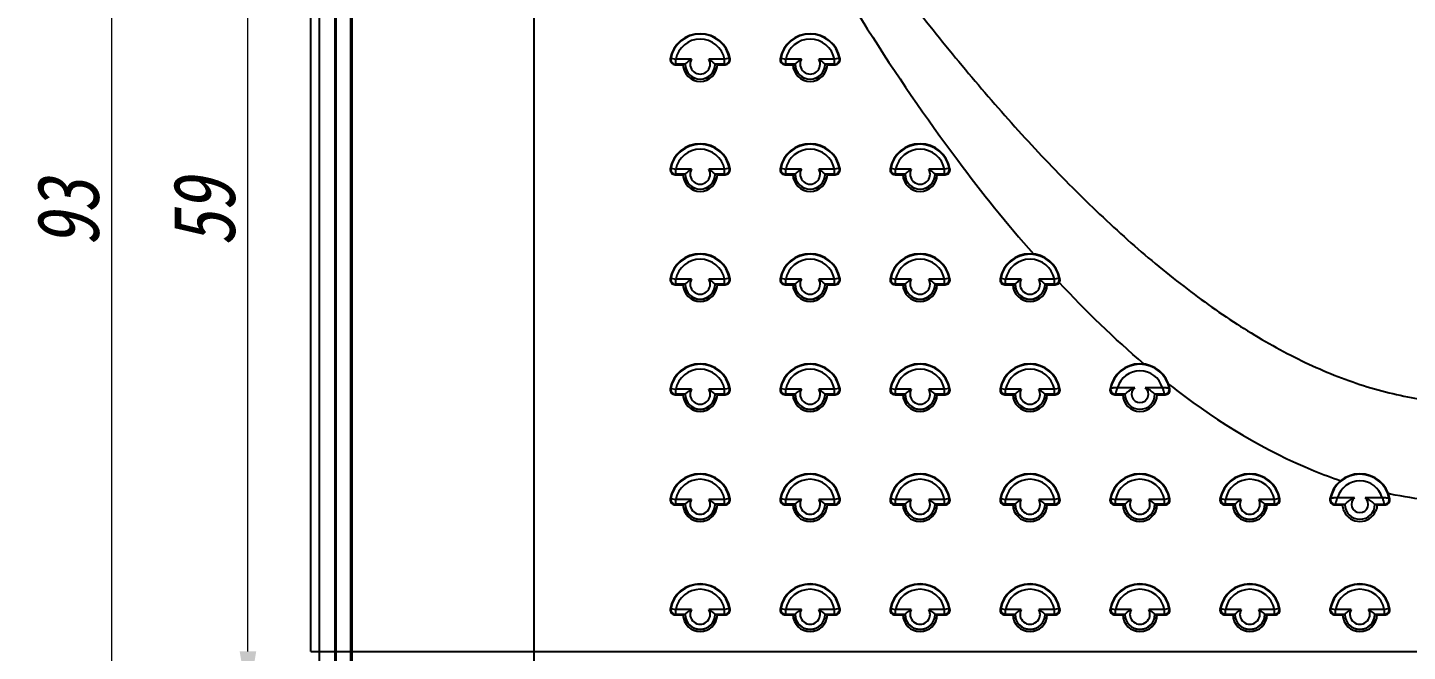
# Model space of a CAD drawing. Header units: millimetres. Extents: x 2099 to 2627, y -288 to 79.
# Drawn here: x 2381.2 to 2464.6, y -85.1 to -47.4 of the extents above; entities that cross this region are included whole.
import ezdxf

# ---------------------------------------------------------------- set-up
doc = ezdxf.new("R2010")
doc.units = ezdxf.units.MM
doc.layers.add('06___PRT_ALL_SURFS', color=7, linetype='Continuous')
doc.layers.add('dim', color=82, linetype='Continuous', lineweight=9)
doc.styles.add('wuwei', font='SimSun.ttf', dxfattribs={"width": 0.8, "oblique": 10})
doc.dimstyles.new('wuwei', dxfattribs={"dimscale": 1.5, "dimtxt": 2.5, "dimasz": 1.5, "dimexe": 0.3, "dimexo": 0.3, "dimgap": 0.5, "dimtad": 1, "dimdsep": 46, "dimtxsty": 'wuwei', "dimcen": 0, "dimclrd": 42, "dimclre": 256, "dimclrt": 256, "dimazin": 2, "dimtfac": 1, "dimtofl": 0, "dimtmove": 0, "dimatfit": 3, "dimfxl": 1, "dimlwd": 5, "dimlwe": 5, "dimarcsym": 0})

# ---------------------------------------------------------------- blocks, each defined once
blk = doc.blocks.new('*D9')
at = {"layer": 'Defpoints', "color": 0}
for p in [(2386.315, -17.083), (2410.28, -17.083), (2410.28, -110.083)]:
    blk.add_point(p, dxfattribs=at)
at = {"layer": 'dim', "color": 82, "lineweight": 5, "true_color": 0x35c922}
for p, q in [((2409.531, -17.083), (2385.565, -17.083)), ((2409.531, -110.083), (2385.565, -110.083))]:
    blk.add_line(p, q, dxfattribs=at)
at = {"layer": 'dim', "color": 42, "lineweight": 5}
blk.add_line((2386.315, -107.083), (2386.315, -20.083), dxfattribs=at)
at = {"layer": 'dim', "color": 42}
for points in [[(2385.815, -20.083), (2386.815, -20.083), (2386.315, -17.083)], [(2385.815, -107.083), (2386.815, -107.083), (2386.315, -110.083)]]:
    blk.add_solid(points, dxfattribs=at)
at = {"layer": 'dim', "color": 82, "true_color": 0x4bd605, "insert": (2383.69, -58.642), "char_height": 3.75, "attachment_point": 5, "rotation": 90, "style": 'wuwei'}
blk.add_mtext('93', dxfattribs=at)
blk = doc.blocks.new('*D10')
at = {"layer": 'Defpoints', "color": 0}
for p in [(2394.536, -29.083), (2410.83, -29.083), (2410.83, -88.083)]:
    blk.add_point(p, dxfattribs=at)
at = {"layer": 'dim', "color": 82, "lineweight": 5, "true_color": 0x35c922}
for p, q in [((2410.081, -29.083), (2393.787, -29.083)), ((2410.081, -88.083), (2393.787, -88.083))]:
    blk.add_line(p, q, dxfattribs=at)
at = {"layer": 'dim', "color": 42, "lineweight": 5}
blk.add_line((2394.536, -85.083), (2394.536, -32.083), dxfattribs=at)
at = {"layer": 'dim', "color": 42}
for points in [[(2394.036, -32.083), (2395.036, -32.083), (2394.536, -29.083)], [(2394.036, -85.083), (2395.036, -85.083), (2394.536, -88.083)]]:
    blk.add_solid(points, dxfattribs=at)
at = {"layer": 'dim', "color": 82, "true_color": 0x4bd605, "insert": (2391.912, -58.583), "char_height": 3.75, "attachment_point": 5, "rotation": 90, "style": 'wuwei'}
blk.add_mtext('59', dxfattribs=at)

msp = doc.modelspace()

# ---------------------------------------------------------------- linework, layer by layer
at = {"color": 7, "linetype": 'Continuous'}
for p, q in [((2398.336, -85.083), (2398.336, -6.118)), ((2398.839, -6.582), (2398.839, -110.792)), ((2398.865, -110.625), (2398.865, -6.591)), ((2400.809, -10.084), (2400.809, -110.752)), ((2399.809, -109.874), (2399.809, -10.885)), ((2399.859, -108.755), (2399.859, -10.935)), ((2400.759, -108.755), (2400.759, -10.935)), ((2420.075, -49.289), (2420.038, -49.326)), ((2420.075, -49.289), (2420.369, -49.348)), ((2420.334, -49.678), (2420.804, -49.678)), ((2421.317, -49.348), (2420.369, -49.348)), ((2420.369, -49.648), (2420.369, -49.348)), ((2420.94, -49.648), (2420.369, -49.648)), ((2423.322, -49.348), (2422.374, -49.348)), ((2423.322, -49.648), (2422.751, -49.648)), ((2422.866, -49.667), (2422.887, -49.678)), ((2422.887, -49.678), (2423.357, -49.678)), ((2423.616, -49.289), (2423.322, -49.348)), ((2423.322, -49.648), (2423.322, -49.348)), ((2423.616, -49.289), (2423.653, -49.326)), ((2426.715, -49.289), (2426.678, -49.326)), ((2426.715, -49.289), (2427.009, -49.348)), ((2426.974, -49.678), (2427.444, -49.678)), ((2427.957, -49.348), (2427.009, -49.348)), ((2427.009, -49.648), (2427.009, -49.348)), ((2427.58, -49.648), (2427.009, -49.648)), ((2429.962, -49.348), (2429.014, -49.348)), ((2429.962, -49.648), (2429.391, -49.648)), ((2429.506, -49.667), (2429.527, -49.678)), ((2429.527, -49.678), (2429.997, -49.678)), ((2430.256, -49.289), (2429.962, -49.348)), ((2429.962, -49.648), (2429.962, -49.348)), ((2430.256, -49.289), (2430.293, -49.326)), ((2420.075, -55.929), (2420.038, -55.966)), ((2420.075, -55.929), (2420.369, -55.988)), ((2420.334, -56.318), (2420.804, -56.318)), ((2421.317, -55.988), (2420.369, -55.988)), ((2420.369, -56.288), (2420.369, -55.988)), ((2420.94, -56.288), (2420.369, -56.288)), ((2423.322, -55.988), (2422.374, -55.988)), ((2423.322, -56.288), (2422.751, -56.288)), ((2422.866, -56.307), (2422.887, -56.318)), ((2422.887, -56.318), (2423.357, -56.318)), ((2423.616, -55.929), (2423.322, -55.988)), ((2423.322, -56.288), (2423.322, -55.988)), ((2423.616, -55.929), (2423.653, -55.966)), ((2426.715, -55.929), (2426.678, -55.966)), ((2426.715, -55.929), (2427.009, -55.988)), ((2426.974, -56.318), (2427.444, -56.318)), ((2427.957, -55.988), (2427.009, -55.988)), ((2427.009, -56.288), (2427.009, -55.988)), ((2427.58, -56.288), (2427.009, -56.288)), ((2429.962, -55.988), (2429.014, -55.988)), ((2429.962, -56.288), (2429.391, -56.288)), ((2429.506, -56.307), (2429.527, -56.318)), ((2429.527, -56.318), (2429.997, -56.318)), ((2430.256, -55.929), (2429.962, -55.988)), ((2429.962, -56.288), (2429.962, -55.988)), ((2430.256, -55.929), (2430.293, -55.966)), ((2433.355, -55.929), (2433.318, -55.966)), ((2433.355, -55.929), (2433.649, -55.988)), ((2433.614, -56.318), (2434.084, -56.318)), ((2434.597, -55.988), (2433.649, -55.988)), ((2433.649, -56.288), (2433.649, -55.988)), ((2434.22, -56.288), (2433.649, -56.288)), ((2436.602, -55.988), (2435.654, -55.988)), ((2436.602, -56.288), (2436.031, -56.288)), ((2436.146, -56.307), (2436.167, -56.318)), ((2436.167, -56.318), (2436.637, -56.318)), ((2436.896, -55.929), (2436.602, -55.988)), ((2436.602, -56.288), (2436.602, -55.988)), ((2436.896, -55.929), (2436.933, -55.966)), ((2420.075, -62.569), (2420.038, -62.606)), ((2420.075, -62.569), (2420.369, -62.628)), ((2420.334, -62.958), (2420.804, -62.958)), ((2421.317, -62.628), (2420.369, -62.628)), ((2420.369, -62.928), (2420.369, -62.628)), ((2420.94, -62.928), (2420.369, -62.928)), ((2423.322, -62.628), (2422.374, -62.628)), ((2423.322, -62.928), (2422.751, -62.928)), ((2422.866, -62.947), (2422.887, -62.958)), ((2422.887, -62.958), (2423.357, -62.958)), ((2423.616, -62.569), (2423.322, -62.628)), ((2423.322, -62.928), (2423.322, -62.628)), ((2423.616, -62.569), (2423.653, -62.606)), ((2426.715, -62.569), (2426.678, -62.606)), ((2426.715, -62.569), (2427.009, -62.628)), ((2426.974, -62.958), (2427.444, -62.958)), ((2427.957, -62.628), (2427.009, -62.628)), ((2427.009, -62.928), (2427.009, -62.628)), ((2427.58, -62.928), (2427.009, -62.928)), ((2429.962, -62.628), (2429.014, -62.628)), ((2429.962, -62.928), (2429.391, -62.928)), ((2429.506, -62.947), (2429.527, -62.958)), ((2429.527, -62.958), (2429.997, -62.958)), ((2430.256, -62.569), (2429.962, -62.628)), ((2429.962, -62.928), (2429.962, -62.628)), ((2430.256, -62.569), (2430.293, -62.606)), ((2433.355, -62.569), (2433.318, -62.606)), ((2433.355, -62.569), (2433.649, -62.628)), ((2433.614, -62.958), (2434.084, -62.958)), ((2434.597, -62.628), (2433.649, -62.628)), ((2433.649, -62.928), (2433.649, -62.628)), ((2434.22, -62.928), (2433.649, -62.928)), ((2436.602, -62.628), (2435.654, -62.628)), ((2436.602, -62.928), (2436.031, -62.928)), ((2436.146, -62.947), (2436.167, -62.958)), ((2436.167, -62.958), (2436.637, -62.958)), ((2436.896, -62.569), (2436.602, -62.628)), ((2436.602, -62.928), (2436.602, -62.628)), ((2436.896, -62.569), (2436.933, -62.606)), ((2439.995, -62.569), (2439.958, -62.606)), ((2439.995, -62.569), (2440.289, -62.628)), ((2440.254, -62.958), (2440.724, -62.958)), ((2441.237, -62.628), (2440.289, -62.628)), ((2440.289, -62.928), (2440.289, -62.628)), ((2440.86, -62.928), (2440.289, -62.928)), ((2443.242, -62.628), (2442.294, -62.628)), ((2443.242, -62.928), (2442.671, -62.928)), ((2442.786, -62.947), (2442.807, -62.958)), ((2442.807, -62.958), (2443.277, -62.958)), ((2443.536, -62.569), (2443.242, -62.628)), ((2443.242, -62.928), (2443.242, -62.628)), ((2443.536, -62.569), (2443.573, -62.606)), ((2420.075, -69.209), (2420.038, -69.246)), ((2420.075, -69.209), (2420.369, -69.268)), ((2420.334, -69.598), (2420.804, -69.598)), ((2421.317, -69.268), (2420.369, -69.268)), ((2420.369, -69.568), (2420.369, -69.268)), ((2420.94, -69.568), (2420.369, -69.568)), ((2423.322, -69.268), (2422.374, -69.268)), ((2423.322, -69.568), (2422.751, -69.568)), ((2422.866, -69.587), (2422.887, -69.598)), ((2422.887, -69.598), (2423.357, -69.598)), ((2423.616, -69.209), (2423.322, -69.268)), ((2423.322, -69.568), (2423.322, -69.268)), ((2423.616, -69.209), (2423.653, -69.246)), ((2426.715, -69.209), (2426.678, -69.246)), ((2426.715, -69.209), (2427.009, -69.268)), ((2426.974, -69.598), (2427.444, -69.598)), ((2427.957, -69.268), (2427.009, -69.268)), ((2427.009, -69.568), (2427.009, -69.268)), ((2427.58, -69.568), (2427.009, -69.568)), ((2429.962, -69.268), (2429.014, -69.268)), ((2429.962, -69.568), (2429.391, -69.568)), ((2429.506, -69.587), (2429.527, -69.598)), ((2429.527, -69.598), (2429.997, -69.598)), ((2430.256, -69.209), (2429.962, -69.268)), ((2429.962, -69.568), (2429.962, -69.268)), ((2430.256, -69.209), (2430.293, -69.246)), ((2433.355, -69.209), (2433.318, -69.246)), ((2433.355, -69.209), (2433.649, -69.268)), ((2433.614, -69.598), (2434.084, -69.598)), ((2434.597, -69.268), (2433.649, -69.268)), ((2433.649, -69.568), (2433.649, -69.268)), ((2434.22, -69.568), (2433.649, -69.568)), ((2436.602, -69.268), (2435.654, -69.268)), ((2436.602, -69.568), (2436.031, -69.568)), ((2436.146, -69.587), (2436.167, -69.598)), ((2436.167, -69.598), (2436.637, -69.598)), ((2436.896, -69.209), (2436.602, -69.268)), ((2436.602, -69.568), (2436.602, -69.268)), ((2436.896, -69.209), (2436.933, -69.246)), ((2439.995, -69.209), (2439.958, -69.246)), ((2439.995, -69.209), (2440.289, -69.268)), ((2440.254, -69.598), (2440.724, -69.598)), ((2441.237, -69.268), (2440.289, -69.268)), ((2440.289, -69.568), (2440.289, -69.268)), ((2440.86, -69.568), (2440.289, -69.568)), ((2443.242, -69.268), (2442.294, -69.268)), ((2443.242, -69.568), (2442.671, -69.568)), ((2442.786, -69.587), (2442.807, -69.598)), ((2442.807, -69.598), (2443.277, -69.598)), ((2443.536, -69.209), (2443.242, -69.268)), ((2443.242, -69.568), (2443.242, -69.268)), ((2443.536, -69.209), (2443.573, -69.246)), ((2446.633, -69.212), (2446.598, -69.246)), ((2446.894, -69.598), (2447.364, -69.598)), ((2447.499, -69.57), (2446.927, -69.57)), ((2448.085, -69.17), (2447.055, -69.17)), ((2449.756, -69.17), (2448.726, -69.17)), ((2449.884, -69.57), (2449.312, -69.57)), ((2449.426, -69.587), (2449.447, -69.598)), ((2449.447, -69.598), (2449.917, -69.598)), ((2450.178, -69.212), (2450.213, -69.246)), ((2461.365, -75.81), (2460.335, -75.81)), ((2463.036, -75.81), (2462.006, -75.81)), ((2420.075, -75.849), (2420.038, -75.886)), ((2420.075, -75.849), (2420.369, -75.908)), ((2420.334, -76.238), (2420.804, -76.238)), ((2421.317, -75.908), (2420.369, -75.908)), ((2420.369, -76.208), (2420.369, -75.908)), ((2420.94, -76.208), (2420.369, -76.208)), ((2423.322, -75.908), (2422.374, -75.908)), ((2423.322, -76.208), (2422.751, -76.208)), ((2422.866, -76.227), (2422.887, -76.238)), ((2422.887, -76.238), (2423.357, -76.238)), ((2423.616, -75.849), (2423.322, -75.908)), ((2423.322, -76.208), (2423.322, -75.908)), ((2423.616, -75.849), (2423.653, -75.886)), ((2426.715, -75.849), (2426.678, -75.886)), ((2426.715, -75.849), (2427.009, -75.908)), ((2426.974, -76.238), (2427.444, -76.238)), ((2427.957, -75.908), (2427.009, -75.908)), ((2427.009, -76.208), (2427.009, -75.908)), ((2427.58, -76.208), (2427.009, -76.208)), ((2429.962, -75.908), (2429.014, -75.908)), ((2429.962, -76.208), (2429.391, -76.208)), ((2429.506, -76.227), (2429.527, -76.238)), ((2429.527, -76.238), (2429.997, -76.238)), ((2430.256, -75.849), (2429.962, -75.908)), ((2429.962, -76.208), (2429.962, -75.908)), ((2430.256, -75.849), (2430.293, -75.886)), ((2433.355, -75.849), (2433.318, -75.886)), ((2433.355, -75.849), (2433.649, -75.908)), ((2433.614, -76.238), (2434.084, -76.238)), ((2434.597, -75.908), (2433.649, -75.908)), ((2433.649, -76.208), (2433.649, -75.908)), ((2434.22, -76.208), (2433.649, -76.208)), ((2436.602, -75.908), (2435.654, -75.908)), ((2436.602, -76.208), (2436.031, -76.208)), ((2436.146, -76.227), (2436.167, -76.238)), ((2436.167, -76.238), (2436.637, -76.238)), ((2436.896, -75.849), (2436.602, -75.908)), ((2436.602, -76.208), (2436.602, -75.908)), ((2436.896, -75.849), (2436.933, -75.886)), ((2439.995, -75.849), (2439.958, -75.886)), ((2439.995, -75.849), (2440.289, -75.908)), ((2440.254, -76.238), (2440.724, -76.238)), ((2441.237, -75.908), (2440.289, -75.908)), ((2440.289, -76.208), (2440.289, -75.908)), ((2440.86, -76.208), (2440.289, -76.208)), ((2443.242, -75.908), (2442.294, -75.908)), ((2443.242, -76.208), (2442.671, -76.208)), ((2442.786, -76.227), (2442.807, -76.238)), ((2442.807, -76.238), (2443.277, -76.238)), ((2443.536, -75.849), (2443.242, -75.908)), ((2443.242, -76.208), (2443.242, -75.908)), ((2443.536, -75.849), (2443.573, -75.886)), ((2446.635, -75.849), (2446.598, -75.886)), ((2446.635, -75.849), (2446.929, -75.908)), ((2446.894, -76.238), (2447.364, -76.238)), ((2447.877, -75.908), (2446.929, -75.908)), ((2446.929, -76.208), (2446.929, -75.908)), ((2447.5, -76.208), (2446.929, -76.208)), ((2449.882, -75.908), (2448.934, -75.908)), ((2449.882, -76.208), (2449.311, -76.208)), ((2449.426, -76.227), (2449.447, -76.238)), ((2449.447, -76.238), (2449.917, -76.238)), ((2450.176, -75.849), (2449.882, -75.908)), ((2449.882, -76.208), (2449.882, -75.908)), ((2450.176, -75.849), (2450.213, -75.886)), ((2453.275, -75.849), (2453.238, -75.886)), ((2453.275, -75.849), (2453.569, -75.908)), ((2453.534, -76.238), (2454.004, -76.238)), ((2454.517, -75.908), (2453.569, -75.908)), ((2453.569, -76.208), (2453.569, -75.908)), ((2454.14, -76.208), (2453.569, -76.208)), ((2456.522, -75.908), (2455.574, -75.908)), ((2456.522, -76.208), (2455.951, -76.208)), ((2456.066, -76.227), (2456.087, -76.238)), ((2456.087, -76.238), (2456.557, -76.238)), ((2456.816, -75.849), (2456.522, -75.908)), ((2456.522, -76.208), (2456.522, -75.908)), ((2456.816, -75.849), (2456.853, -75.886)), ((2459.913, -75.852), (2459.878, -75.886)), ((2460.174, -76.238), (2460.646, -76.238)), ((2460.779, -76.21), (2460.207, -76.21)), ((2463.164, -76.21), (2462.592, -76.21)), ((2462.705, -76.227), (2462.725, -76.238)), ((2462.725, -76.238), (2463.197, -76.238)), ((2463.458, -75.852), (2463.493, -75.886)), ((2420.075, -82.489), (2420.038, -82.526)), ((2420.075, -82.489), (2420.369, -82.548)), ((2423.616, -82.489), (2423.322, -82.548)), ((2423.616, -82.489), (2423.653, -82.526)), ((2426.715, -82.489), (2426.678, -82.526)), ((2426.715, -82.489), (2427.009, -82.548)), ((2430.256, -82.489), (2429.962, -82.548)), ((2430.256, -82.489), (2430.293, -82.526)), ((2433.355, -82.489), (2433.318, -82.526)), ((2433.355, -82.489), (2433.649, -82.548)), ((2436.896, -82.489), (2436.602, -82.548)), ((2436.896, -82.489), (2436.933, -82.526)), ((2439.995, -82.489), (2439.958, -82.526)), ((2439.995, -82.489), (2440.289, -82.548)), ((2443.536, -82.489), (2443.242, -82.548)), ((2443.536, -82.489), (2443.573, -82.526)), ((2446.635, -82.489), (2446.598, -82.526)), ((2446.635, -82.489), (2446.929, -82.548)), ((2450.176, -82.489), (2449.882, -82.548)), ((2450.176, -82.489), (2450.213, -82.526)), ((2453.275, -82.489), (2453.238, -82.526)), ((2453.275, -82.489), (2453.569, -82.548)), ((2456.816, -82.489), (2456.522, -82.548)), ((2456.816, -82.489), (2456.853, -82.526)), ((2459.915, -82.489), (2459.878, -82.526)), ((2459.915, -82.489), (2460.209, -82.548)), ((2463.456, -82.489), (2463.162, -82.548)), ((2463.456, -82.489), (2463.493, -82.526)), ((2420.334, -82.878), (2420.804, -82.878)), ((2421.317, -82.548), (2420.369, -82.548)), ((2420.369, -82.848), (2420.369, -82.548)), ((2420.94, -82.848), (2420.369, -82.848)), ((2423.322, -82.548), (2422.374, -82.548)), ((2423.322, -82.848), (2422.751, -82.848)), ((2422.866, -82.867), (2422.887, -82.878)), ((2422.887, -82.878), (2423.357, -82.878)), ((2423.322, -82.848), (2423.322, -82.548)), ((2426.974, -82.878), (2427.444, -82.878)), ((2427.957, -82.548), (2427.009, -82.548)), ((2427.009, -82.848), (2427.009, -82.548)), ((2427.58, -82.848), (2427.009, -82.848)), ((2429.962, -82.548), (2429.014, -82.548)), ((2429.962, -82.848), (2429.391, -82.848)), ((2429.506, -82.867), (2429.527, -82.878)), ((2429.527, -82.878), (2429.997, -82.878)), ((2429.962, -82.848), (2429.962, -82.548)), ((2433.614, -82.878), (2434.084, -82.878)), ((2434.597, -82.548), (2433.649, -82.548)), ((2433.649, -82.848), (2433.649, -82.548)), ((2434.22, -82.848), (2433.649, -82.848)), ((2436.602, -82.548), (2435.654, -82.548)), ((2436.602, -82.848), (2436.031, -82.848)), ((2436.146, -82.867), (2436.167, -82.878)), ((2436.167, -82.878), (2436.637, -82.878)), ((2436.602, -82.848), (2436.602, -82.548)), ((2440.254, -82.878), (2440.724, -82.878)), ((2441.237, -82.548), (2440.289, -82.548)), ((2440.289, -82.848), (2440.289, -82.548)), ((2440.86, -82.848), (2440.289, -82.848)), ((2443.242, -82.548), (2442.294, -82.548)), ((2443.242, -82.848), (2442.671, -82.848)), ((2442.786, -82.867), (2442.807, -82.878)), ((2442.807, -82.878), (2443.277, -82.878)), ((2443.242, -82.848), (2443.242, -82.548)), ((2446.894, -82.878), (2447.364, -82.878)), ((2447.877, -82.548), (2446.929, -82.548)), ((2446.929, -82.848), (2446.929, -82.548)), ((2447.5, -82.848), (2446.929, -82.848)), ((2449.882, -82.548), (2448.934, -82.548)), ((2449.882, -82.848), (2449.311, -82.848)), ((2449.426, -82.867), (2449.447, -82.878)), ((2449.447, -82.878), (2449.917, -82.878)), ((2449.882, -82.848), (2449.882, -82.548)), ((2453.534, -82.878), (2454.004, -82.878)), ((2454.517, -82.548), (2453.569, -82.548)), ((2453.569, -82.848), (2453.569, -82.548)), ((2454.14, -82.848), (2453.569, -82.848)), ((2456.522, -82.548), (2455.574, -82.548)), ((2456.522, -82.848), (2455.951, -82.848)), ((2456.066, -82.867), (2456.087, -82.878)), ((2456.087, -82.878), (2456.557, -82.878)), ((2456.522, -82.848), (2456.522, -82.548)), ((2460.174, -82.878), (2460.644, -82.878)), ((2461.157, -82.548), (2460.209, -82.548)), ((2460.209, -82.848), (2460.209, -82.548)), ((2460.78, -82.848), (2460.209, -82.848)), ((2463.162, -82.548), (2462.214, -82.548)), ((2463.162, -82.848), (2462.591, -82.848)), ((2462.706, -82.867), (2462.727, -82.878)), ((2462.727, -82.878), (2463.197, -82.878)), ((2463.162, -82.848), (2463.162, -82.548)), ((2398.336, -85.083), (2411.805, -85.083)), ((2411.805, -85.083), (2411.807, -86.289))]:
    msp.add_line(p, q, dxfattribs=at)
for centre, radius, start, end in [((2421.845, -49.643), 1.835, 9.94322, 170.05678), ((2421.845, -49.643), 1.805, 11.29506, 168.70494), ((2421.845, -49.643), 1.505, 11.29506, 168.70494), ((2428.485, -49.643), 1.835, 9.94322, 170.05678), ((2428.485, -49.643), 1.805, 11.29506, 168.70494), ((2428.485, -49.643), 1.505, 11.29506, 168.70494), ((2420.334, -49.378), 0.3, 170.05122, 270.00555), ((2420.37, -49.348), 0.3, 168.73212, 269.97281), ((2422.878, -52.708), 3.957, 129.35472, 130.0296), ((2421.845, -49.643), 1.042, 181.92012, 358.07988), ((2422.774, -51.472), 2.586, 135.16318, 135.43805), ((2421.845, -49.643), 0.914, 180.87543, 359.12457), ((2421.845, -49.643), 0.905, 180.32569, 359.67431), ((2421.845, -49.643), 0.605, 150.8476, 29.1524), ((2420.917, -51.472), 2.586, 44.56195, 44.83682), ((2423.321, -49.348), 0.3, 270.02719, 11.26788), ((2420.812, -52.708), 3.957, 49.9704, 50.64528), ((2423.357, -49.378), 0.3, 269.99445, 9.94878), ((2426.974, -49.378), 0.3, 170.05122, 270.00555), ((2427.01, -49.348), 0.3, 168.73212, 269.97281), ((2429.518, -52.708), 3.957, 129.35472, 130.0296), ((2428.485, -49.643), 1.042, 181.92012, 358.07988), ((2429.414, -51.472), 2.586, 135.16318, 135.43805), ((2428.485, -49.643), 0.914, 180.87543, 359.12457), ((2428.485, -49.643), 0.905, 180.32569, 359.67431), ((2428.485, -49.643), 0.605, 150.8476, 29.1524), ((2427.557, -51.472), 2.586, 44.56195, 44.83682), ((2429.961, -49.348), 0.3, 270.02719, 11.26788), ((2427.452, -52.708), 3.957, 49.9704, 50.64528), ((2429.997, -49.378), 0.3, 269.99445, 9.94878), ((2421.845, -56.283), 1.835, 9.94322, 170.05678), ((2421.845, -56.283), 1.805, 11.29506, 168.70494), ((2421.845, -56.283), 1.505, 11.29506, 168.70494), ((2428.485, -56.283), 1.835, 9.94322, 170.05678), ((2428.485, -56.283), 1.805, 11.29506, 168.70494), ((2428.485, -56.283), 1.505, 11.29506, 168.70494), ((2435.125, -56.283), 1.835, 9.94322, 170.05678), ((2435.125, -56.283), 1.805, 11.29506, 168.70494), ((2435.125, -56.283), 1.505, 11.29506, 168.70494), ((2420.334, -56.018), 0.3, 170.05122, 270.00555), ((2420.37, -55.988), 0.3, 168.73212, 269.97281), ((2422.878, -59.348), 3.957, 129.35472, 130.0296), ((2421.845, -56.283), 1.042, 181.92012, 358.07988), ((2422.774, -58.112), 2.586, 135.16318, 135.43805), ((2421.845, -56.283), 0.914, 180.87543, 359.12457), ((2421.845, -56.283), 0.905, 180.32569, 359.67431), ((2421.845, -56.283), 0.605, 150.8476, 29.1524), ((2420.917, -58.112), 2.586, 44.56195, 44.83682), ((2423.321, -55.988), 0.3, 270.02719, 11.26788), ((2420.812, -59.348), 3.957, 49.9704, 50.64528), ((2423.357, -56.018), 0.3, 269.99445, 9.94878), ((2426.974, -56.018), 0.3, 170.05122, 270.00555), ((2427.01, -55.988), 0.3, 168.73212, 269.97281), ((2429.518, -59.348), 3.957, 129.35472, 130.0296), ((2428.485, -56.283), 1.042, 181.92012, 358.07988), ((2429.414, -58.112), 2.586, 135.16318, 135.43805), ((2428.485, -56.283), 0.914, 180.87543, 359.12457), ((2428.485, -56.283), 0.905, 180.32569, 359.67431), ((2428.485, -56.283), 0.605, 150.8476, 29.1524), ((2427.557, -58.112), 2.586, 44.56195, 44.83682), ((2429.961, -55.988), 0.3, 270.02719, 11.26788), ((2427.452, -59.348), 3.957, 49.9704, 50.64528), ((2429.997, -56.018), 0.3, 269.99445, 9.94878), ((2433.614, -56.018), 0.3, 170.05122, 270.00555), ((2433.65, -55.988), 0.3, 168.73212, 269.97281), ((2436.158, -59.348), 3.957, 129.35472, 130.0296), ((2435.125, -56.283), 1.042, 181.92012, 358.07988), ((2436.054, -58.112), 2.586, 135.16318, 135.43805), ((2435.125, -56.283), 0.914, 180.87543, 359.12457), ((2435.125, -56.283), 0.905, 180.32569, 359.67431), ((2435.125, -56.283), 0.605, 150.8476, 29.1524), ((2434.197, -58.112), 2.586, 44.56195, 44.83682), ((2436.601, -55.988), 0.3, 270.02719, 11.26788), ((2434.092, -59.348), 3.957, 49.9704, 50.64528), ((2436.637, -56.018), 0.3, 269.99445, 9.94878), ((2421.845, -62.923), 1.835, 9.94322, 170.05678), ((2421.845, -62.923), 1.805, 11.29506, 168.70494), ((2421.845, -62.923), 1.505, 11.29506, 168.70494), ((2428.485, -62.923), 1.835, 9.94322, 170.05678), ((2428.485, -62.923), 1.805, 11.29506, 168.70494), ((2428.485, -62.923), 1.505, 11.29506, 168.70494), ((2435.125, -62.923), 1.835, 9.94322, 170.05678), ((2435.125, -62.923), 1.805, 11.29506, 168.70494), ((2435.125, -62.923), 1.505, 11.29506, 168.70494), ((2441.766, -62.922), 1.834, 9.92404, 170.05678), ((2441.765, -62.923), 1.805, 11.29506, 168.70494), ((2441.765, -62.923), 1.505, 11.29506, 168.70494), ((2420.334, -62.658), 0.3, 170.05122, 270.00555), ((2420.37, -62.628), 0.3, 168.73212, 269.97281), ((2422.878, -65.988), 3.957, 129.35472, 130.0296), ((2421.845, -62.923), 1.042, 181.92012, 358.07988), ((2422.774, -64.752), 2.586, 135.16318, 135.43805), ((2421.845, -62.923), 0.914, 180.87543, 359.12457), ((2421.845, -62.923), 0.905, 180.32569, 359.67431), ((2421.845, -62.923), 0.605, 150.8476, 29.1524), ((2420.917, -64.752), 2.586, 44.56195, 44.83682), ((2423.321, -62.628), 0.3, 270.02719, 11.26788), ((2420.812, -65.988), 3.957, 49.9704, 50.64528), ((2423.357, -62.658), 0.3, 269.99445, 9.94878), ((2426.974, -62.658), 0.3, 170.05122, 270.00555), ((2427.01, -62.628), 0.3, 168.73212, 269.97281), ((2429.518, -65.988), 3.957, 129.35472, 130.0296), ((2428.485, -62.923), 1.042, 181.92012, 358.07988), ((2429.414, -64.752), 2.586, 135.16318, 135.43805), ((2428.485, -62.923), 0.914, 180.87543, 359.12457), ((2428.485, -62.923), 0.905, 180.32569, 359.67431), ((2428.485, -62.923), 0.605, 150.8476, 29.1524), ((2427.557, -64.752), 2.586, 44.56195, 44.83682), ((2429.961, -62.628), 0.3, 270.02719, 11.26788), ((2427.452, -65.988), 3.957, 49.9704, 50.64528), ((2429.997, -62.658), 0.3, 269.99445, 9.94878), ((2433.614, -62.658), 0.3, 170.05122, 270.00555), ((2433.65, -62.628), 0.3, 168.73212, 269.97281), ((2436.158, -65.988), 3.957, 129.35472, 130.0296), ((2435.125, -62.923), 1.042, 181.92012, 358.07988), ((2436.054, -64.752), 2.586, 135.16318, 135.43805), ((2435.125, -62.923), 0.914, 180.87543, 359.12457), ((2435.125, -62.923), 0.905, 180.32569, 359.67431), ((2435.125, -62.923), 0.605, 150.8476, 29.1524), ((2434.197, -64.752), 2.586, 44.56195, 44.83682), ((2436.601, -62.628), 0.3, 270.02719, 11.26788), ((2434.092, -65.988), 3.957, 49.9704, 50.64528), ((2436.637, -62.658), 0.3, 269.99445, 9.94878), ((2440.254, -62.658), 0.3, 170.05122, 270.00555), ((2440.29, -62.628), 0.3, 168.73212, 269.97281), ((2442.798, -65.988), 3.957, 129.35472, 130.0296), ((2441.765, -62.923), 1.042, 181.92012, 358.07988), ((2442.694, -64.752), 2.586, 135.16318, 135.43805), ((2441.765, -62.923), 0.914, 180.87543, 359.12457), ((2441.765, -62.923), 0.905, 180.32569, 359.67431), ((2441.765, -62.923), 0.605, 150.8476, 29.1524), ((2440.837, -64.752), 2.586, 44.56195, 44.83682), ((2443.241, -62.628), 0.3, 270.02719, 11.26788), ((2440.732, -65.988), 3.957, 49.9704, 50.64528), ((2443.277, -62.658), 0.3, 269.99585, 9.92755), ((2421.845, -69.563), 1.835, 9.94322, 170.05678), ((2421.845, -69.563), 1.805, 11.29506, 168.70494), ((2421.845, -69.563), 1.505, 11.29506, 168.70494), ((2428.485, -69.563), 1.835, 9.94322, 170.05678), ((2428.485, -69.563), 1.805, 11.29506, 168.70494), ((2428.485, -69.563), 1.505, 11.29506, 168.70494), ((2435.125, -69.563), 1.835, 9.94322, 170.05678), ((2435.125, -69.563), 1.805, 11.29506, 168.70494), ((2435.125, -69.563), 1.505, 11.29506, 168.70494), ((2441.765, -69.563), 1.835, 9.94322, 170.05678), ((2441.765, -69.563), 1.805, 11.29506, 168.70494), ((2441.765, -69.563), 1.505, 11.29506, 168.70494), ((2448.406, -69.563), 1.834, 9.94322, 170.05678), ((2448.405, -69.563), 1.807, 11.21561, 168.78445), ((2448.405, -69.563), 1.407, 16.22392, 163.77097), ((2420.334, -69.298), 0.3, 170.05122, 270.00555), ((2420.37, -69.268), 0.3, 168.73212, 269.97281), ((2422.878, -72.628), 3.957, 129.35472, 130.0296), ((2421.845, -69.563), 1.042, 181.92012, 358.07988), ((2422.774, -71.392), 2.586, 135.16318, 135.43805), ((2421.845, -69.563), 0.914, 180.87543, 359.12457), ((2421.845, -69.563), 0.905, 180.32569, 359.67431), ((2421.845, -69.563), 0.605, 150.8476, 29.1524), ((2420.917, -71.392), 2.586, 44.56195, 44.83682), ((2423.321, -69.268), 0.3, 270.02719, 11.26788), ((2420.812, -72.628), 3.957, 49.9704, 50.64528), ((2423.357, -69.298), 0.3, 269.99445, 9.94878), ((2426.974, -69.298), 0.3, 170.05122, 270.00555), ((2427.01, -69.268), 0.3, 168.73212, 269.97281), ((2429.518, -72.628), 3.957, 129.35472, 130.0296), ((2428.485, -69.563), 1.042, 181.92012, 358.07988), ((2429.414, -71.392), 2.586, 135.16318, 135.43805), ((2428.485, -69.563), 0.914, 180.87543, 359.12457), ((2428.485, -69.563), 0.905, 180.32569, 359.67431), ((2428.485, -69.563), 0.605, 150.8476, 29.1524), ((2427.557, -71.392), 2.586, 44.56195, 44.83682), ((2429.961, -69.268), 0.3, 270.02719, 11.26788), ((2427.452, -72.628), 3.957, 49.9704, 50.64528), ((2429.997, -69.298), 0.3, 269.99445, 9.94878), ((2433.614, -69.298), 0.3, 170.05122, 270.00555), ((2433.65, -69.268), 0.3, 168.73212, 269.97281), ((2436.158, -72.628), 3.957, 129.35472, 130.0296), ((2435.125, -69.563), 1.042, 181.92012, 358.07988), ((2436.054, -71.392), 2.586, 135.16318, 135.43805), ((2435.125, -69.563), 0.914, 180.87543, 359.12457), ((2435.125, -69.563), 0.905, 180.32569, 359.67431), ((2435.125, -69.563), 0.605, 150.8476, 29.1524), ((2434.197, -71.392), 2.586, 44.56195, 44.83682), ((2436.601, -69.268), 0.3, 270.02719, 11.26788), ((2434.092, -72.628), 3.957, 49.9704, 50.64528), ((2436.637, -69.298), 0.3, 269.99445, 9.94878), ((2440.254, -69.298), 0.3, 170.05122, 270.00555), ((2440.29, -69.268), 0.3, 168.73212, 269.97281), ((2442.798, -72.628), 3.957, 129.35472, 130.0296), ((2441.765, -69.563), 1.042, 181.92012, 358.07988), ((2442.694, -71.392), 2.586, 135.16318, 135.43805), ((2441.765, -69.563), 0.914, 180.87543, 359.12457), ((2441.765, -69.563), 0.905, 180.32569, 359.67431), ((2441.765, -69.563), 0.605, 150.8476, 29.1524), ((2440.837, -71.392), 2.586, 44.56195, 44.83682), ((2443.241, -69.268), 0.3, 270.02719, 11.26788), ((2440.732, -72.628), 3.957, 49.9704, 50.64528), ((2443.277, -69.298), 0.3, 269.99445, 9.94878), ((2446.894, -69.298), 0.3, 170.05123, 270.00555), ((2446.927, -69.27), 0.3, 168.81158, 269.97286), ((2449.44, -72.63), 3.96, 129.39422, 130.02946), ((2448.405, -69.563), 1.042, 181.92012, 358.07988), ((2448.405, -69.563), 0.907, 180.43343, 359.56657), ((2448.405, -69.563), 0.507, 129.15649, 50.84351), ((2449.883, -69.27), 0.3, 270.02711, 11.18878), ((2447.371, -72.629), 3.958, 49.97049, 50.60596), ((2449.917, -69.298), 0.3, 269.99445, 9.94878), ((2421.845, -76.203), 1.835, 9.94322, 170.05678), ((2421.845, -76.203), 1.805, 11.29506, 168.70494), ((2421.845, -76.203), 1.505, 11.29506, 168.70494), ((2428.485, -76.203), 1.835, 9.94322, 170.05678), ((2428.485, -76.203), 1.805, 11.29506, 168.70494), ((2428.485, -76.203), 1.505, 11.29506, 168.70494), ((2435.125, -76.203), 1.835, 9.94322, 170.05678), ((2435.125, -76.203), 1.805, 11.29506, 168.70494), ((2435.125, -76.203), 1.505, 11.29506, 168.70494), ((2441.765, -76.203), 1.835, 9.94322, 170.05678), ((2441.765, -76.203), 1.805, 11.29506, 168.70494), ((2441.765, -76.203), 1.505, 11.29506, 168.70494), ((2448.405, -76.203), 1.835, 9.94322, 170.05678), ((2448.405, -76.203), 1.805, 11.29506, 168.70494), ((2448.405, -76.203), 1.505, 11.29506, 168.70494), ((2455.045, -76.203), 1.835, 9.94322, 170.05678), ((2455.045, -76.203), 1.805, 11.29506, 168.70494), ((2455.045, -76.203), 1.505, 11.29506, 168.70494), ((2461.686, -76.202), 1.834, 9.94322, 170.05678), ((2461.685, -76.203), 1.807, 11.21561, 168.78445), ((2461.685, -76.203), 1.407, 16.22392, 163.77098), ((2461.685, -76.203), 0.507, 129.15649, 50.84351), ((2420.334, -75.938), 0.3, 170.05122, 270.00555), ((2420.37, -75.908), 0.3, 168.73212, 269.97281), ((2422.878, -79.268), 3.957, 129.35472, 130.0296), ((2421.845, -76.203), 1.042, 181.92012, 358.07988), ((2422.774, -78.032), 2.586, 135.16318, 135.43805), ((2421.845, -76.203), 0.914, 180.87543, 359.12457), ((2421.845, -76.203), 0.905, 180.32569, 359.67431), ((2421.845, -76.203), 0.605, 150.8476, 29.1524), ((2420.917, -78.032), 2.586, 44.56195, 44.83682), ((2423.321, -75.908), 0.3, 270.02719, 11.26788), ((2420.812, -79.268), 3.957, 49.9704, 50.64528), ((2423.357, -75.938), 0.3, 269.99445, 9.94878), ((2426.974, -75.938), 0.3, 170.05122, 270.00555), ((2427.01, -75.908), 0.3, 168.73212, 269.97281), ((2429.518, -79.268), 3.957, 129.35472, 130.0296), ((2428.485, -76.203), 1.042, 181.92012, 358.07988), ((2429.414, -78.032), 2.586, 135.16318, 135.43805), ((2428.485, -76.203), 0.914, 180.87543, 359.12457), ((2428.485, -76.203), 0.905, 180.32569, 359.67431), ((2428.485, -76.203), 0.605, 150.8476, 29.1524), ((2427.557, -78.032), 2.586, 44.56195, 44.83682), ((2429.961, -75.908), 0.3, 270.02719, 11.26788), ((2427.452, -79.268), 3.957, 49.9704, 50.64528), ((2429.997, -75.938), 0.3, 269.99445, 9.94878), ((2433.614, -75.938), 0.3, 170.05122, 270.00555), ((2433.65, -75.908), 0.3, 168.73212, 269.97281), ((2436.158, -79.268), 3.957, 129.35472, 130.0296), ((2435.125, -76.203), 1.042, 181.92012, 358.07988), ((2436.054, -78.032), 2.586, 135.16318, 135.43805), ((2435.125, -76.203), 0.914, 180.87543, 359.12457), ((2435.125, -76.203), 0.905, 180.32569, 359.67431), ((2435.125, -76.203), 0.605, 150.8476, 29.1524), ((2434.197, -78.032), 2.586, 44.56195, 44.83682), ((2436.601, -75.908), 0.3, 270.02719, 11.26788), ((2434.092, -79.268), 3.957, 49.9704, 50.64528), ((2436.637, -75.938), 0.3, 269.99445, 9.94878), ((2440.254, -75.938), 0.3, 170.05123, 270.00555), ((2440.29, -75.908), 0.3, 168.73212, 269.97281), ((2442.798, -79.268), 3.957, 129.35472, 130.0296), ((2441.765, -76.203), 1.042, 181.92012, 358.07988), ((2442.694, -78.032), 2.586, 135.16318, 135.43805), ((2441.765, -76.203), 0.914, 180.87543, 359.12457), ((2441.765, -76.203), 0.905, 180.32569, 359.67431), ((2441.765, -76.203), 0.605, 150.8476, 29.1524), ((2440.837, -78.032), 2.586, 44.56195, 44.83682), ((2443.241, -75.908), 0.3, 270.02719, 11.26788), ((2440.732, -79.268), 3.957, 49.9704, 50.64528), ((2443.277, -75.938), 0.3, 269.99445, 9.94878), ((2446.894, -75.938), 0.3, 170.05123, 270.00555), ((2446.93, -75.908), 0.3, 168.73212, 269.97281), ((2449.438, -79.268), 3.957, 129.35472, 130.0296), ((2448.405, -76.203), 1.042, 181.92012, 358.07988), ((2449.334, -78.032), 2.586, 135.16318, 135.43805), ((2448.405, -76.203), 0.914, 180.87543, 359.12457), ((2448.405, -76.203), 0.905, 180.32569, 359.67431), ((2448.405, -76.203), 0.605, 150.8476, 29.1524), ((2447.477, -78.032), 2.586, 44.56195, 44.83682), ((2449.881, -75.908), 0.3, 270.02719, 11.26788), ((2447.372, -79.268), 3.957, 49.9704, 50.64528), ((2449.917, -75.938), 0.3, 269.99445, 9.94878), ((2453.534, -75.938), 0.3, 170.05123, 270.00555), ((2453.57, -75.908), 0.3, 168.73212, 269.97281), ((2456.078, -79.268), 3.957, 129.35472, 130.0296), ((2455.045, -76.203), 1.042, 181.92012, 358.07988), ((2455.974, -78.032), 2.586, 135.16318, 135.43805), ((2455.045, -76.203), 0.914, 180.87543, 359.12457), ((2455.045, -76.203), 0.905, 180.32569, 359.67431), ((2455.045, -76.203), 0.605, 150.8476, 29.1524), ((2454.117, -78.032), 2.586, 44.56195, 44.83682), ((2456.521, -75.908), 0.3, 270.02719, 11.26788), ((2454.012, -79.268), 3.957, 49.9704, 50.64528), ((2456.557, -75.938), 0.3, 269.99445, 9.94878), ((2460.174, -75.938), 0.3, 170.05123, 270.00555), ((2460.207, -75.91), 0.3, 168.81158, 269.97286), ((2462.72, -79.27), 3.96, 129.39422, 130.02946), ((2461.685, -76.203), 1.04, 203.75961, 336.24269), ((2461.685, -76.203), 0.907, 180.43343, 359.56657), ((2463.163, -75.91), 0.3, 270.02711, 11.18878), ((2460.651, -79.269), 3.958, 49.97049, 50.60596), ((2463.197, -75.938), 0.3, 269.99445, 9.94878), ((2421.845, -82.843), 1.835, 9.94322, 170.05678), ((2421.845, -82.843), 1.805, 11.29506, 168.70494), ((2421.845, -82.843), 1.505, 11.29506, 168.70494), ((2428.485, -82.843), 1.835, 9.94322, 170.05678), ((2428.485, -82.843), 1.805, 11.29506, 168.70494), ((2428.485, -82.843), 1.505, 11.29506, 168.70494), ((2435.125, -82.843), 1.835, 9.94322, 170.05678), ((2435.125, -82.843), 1.805, 11.29506, 168.70494), ((2435.125, -82.843), 1.505, 11.29506, 168.70494), ((2441.765, -82.843), 1.835, 9.94322, 170.05678), ((2441.765, -82.843), 1.805, 11.29506, 168.70494), ((2441.765, -82.843), 1.505, 11.29506, 168.70494), ((2448.405, -82.843), 1.835, 9.94322, 170.05678), ((2448.405, -82.843), 1.805, 11.29506, 168.70494), ((2448.405, -82.843), 1.505, 11.29506, 168.70494), ((2455.045, -82.843), 1.835, 9.94322, 170.05678), ((2455.045, -82.843), 1.805, 11.29506, 168.70494), ((2455.045, -82.843), 1.505, 11.29506, 168.70494), ((2461.685, -82.843), 1.835, 9.94322, 170.05678), ((2461.685, -82.843), 1.805, 11.29506, 168.70494), ((2461.685, -82.843), 1.505, 11.29506, 168.70494), ((2420.37, -82.548), 0.3, 168.73212, 269.97281), ((2423.321, -82.548), 0.3, 270.02719, 11.26788), ((2427.01, -82.548), 0.3, 168.73212, 269.97281), ((2429.961, -82.548), 0.3, 270.02719, 11.26788), ((2433.65, -82.548), 0.3, 168.73212, 269.97281), ((2436.601, -82.548), 0.3, 270.02719, 11.26788), ((2440.29, -82.548), 0.3, 168.73212, 269.97281), ((2443.241, -82.548), 0.3, 270.02719, 11.26788), ((2446.93, -82.548), 0.3, 168.73212, 269.97281), ((2449.881, -82.548), 0.3, 270.02719, 11.26788), ((2453.57, -82.548), 0.3, 168.73212, 269.97281), ((2456.521, -82.548), 0.3, 270.02719, 11.26788), ((2460.21, -82.548), 0.3, 168.73212, 269.97281), ((2463.161, -82.548), 0.3, 270.02719, 11.26788), ((2420.334, -82.578), 0.3, 170.05122, 270.00555), ((2422.878, -85.908), 3.957, 129.35472, 130.0296), ((2421.845, -82.843), 1.042, 181.92012, 358.07988), ((2422.774, -84.672), 2.586, 135.16318, 135.43805), ((2421.845, -82.843), 0.914, 180.87543, 359.12457), ((2421.845, -82.843), 0.905, 180.32569, 359.67431), ((2421.845, -82.843), 0.605, 150.8476, 29.1524), ((2420.917, -84.672), 2.586, 44.56195, 44.83682), ((2420.812, -85.908), 3.957, 49.9704, 50.64528), ((2423.357, -82.578), 0.3, 269.99445, 9.94878), ((2426.974, -82.578), 0.3, 170.05122, 270.00555), ((2429.518, -85.908), 3.957, 129.35472, 130.0296), ((2428.485, -82.843), 1.042, 181.92012, 358.07988), ((2429.414, -84.672), 2.586, 135.16318, 135.43805), ((2428.485, -82.843), 0.914, 180.87543, 359.12457), ((2428.485, -82.843), 0.905, 180.32569, 359.67431), ((2428.485, -82.843), 0.605, 150.8476, 29.1524), ((2427.557, -84.672), 2.586, 44.56195, 44.83682), ((2427.452, -85.908), 3.957, 49.9704, 50.64528), ((2429.997, -82.578), 0.3, 269.99445, 9.94878), ((2433.614, -82.578), 0.3, 170.05123, 270.00555), ((2436.158, -85.908), 3.957, 129.35472, 130.0296), ((2435.125, -82.843), 1.042, 181.92012, 358.07988), ((2436.054, -84.672), 2.586, 135.16318, 135.43805), ((2435.125, -82.843), 0.914, 180.87543, 359.12457), ((2435.125, -82.843), 0.905, 180.32569, 359.67431), ((2435.125, -82.843), 0.605, 150.8476, 29.1524), ((2434.197, -84.672), 2.586, 44.56195, 44.83682), ((2434.092, -85.908), 3.957, 49.9704, 50.64528), ((2436.637, -82.578), 0.3, 269.99445, 9.94878), ((2440.254, -82.578), 0.3, 170.05123, 270.00555), ((2442.798, -85.908), 3.957, 129.35472, 130.0296), ((2441.765, -82.843), 1.042, 181.92012, 358.07988), ((2442.694, -84.672), 2.586, 135.16318, 135.43805), ((2441.765, -82.843), 0.914, 180.87543, 359.12457), ((2441.765, -82.843), 0.905, 180.32569, 359.67431), ((2441.765, -82.843), 0.605, 150.8476, 29.1524), ((2440.837, -84.672), 2.586, 44.56195, 44.83682), ((2440.732, -85.908), 3.957, 49.9704, 50.64528), ((2443.277, -82.578), 0.3, 269.99445, 9.94878), ((2446.894, -82.578), 0.3, 170.05123, 270.00555), ((2449.438, -85.908), 3.957, 129.35472, 130.0296), ((2448.405, -82.843), 1.042, 181.92012, 358.07988), ((2449.334, -84.672), 2.586, 135.16318, 135.43805), ((2448.405, -82.843), 0.914, 180.87543, 359.12457), ((2448.405, -82.843), 0.905, 180.32569, 359.67431), ((2448.405, -82.843), 0.605, 150.8476, 29.1524), ((2447.477, -84.672), 2.586, 44.56195, 44.83682), ((2447.372, -85.908), 3.957, 49.9704, 50.64528), ((2449.917, -82.578), 0.3, 269.99445, 9.94878), ((2453.534, -82.578), 0.3, 170.05123, 270.00555), ((2456.078, -85.908), 3.957, 129.35472, 130.0296), ((2455.045, -82.843), 1.042, 181.92012, 358.07988), ((2455.974, -84.672), 2.586, 135.16318, 135.43805), ((2455.045, -82.843), 0.914, 180.87543, 359.12457), ((2455.045, -82.843), 0.905, 180.32569, 359.67431), ((2455.045, -82.843), 0.605, 150.8476, 29.1524), ((2454.117, -84.672), 2.586, 44.56195, 44.83682), ((2454.012, -85.908), 3.957, 49.9704, 50.64528), ((2456.557, -82.578), 0.3, 269.99445, 9.94878), ((2460.174, -82.578), 0.3, 170.05123, 270.00555), ((2462.718, -85.908), 3.957, 129.35472, 130.0296), ((2461.685, -82.843), 1.042, 181.92012, 358.07988), ((2462.614, -84.672), 2.586, 135.16318, 135.43805), ((2461.685, -82.843), 0.914, 180.87543, 359.12457), ((2461.685, -82.843), 0.905, 180.32569, 359.67431), ((2461.685, -82.843), 0.605, 150.8476, 29.1524), ((2460.757, -84.672), 2.586, 44.56195, 44.83682), ((2460.652, -85.908), 3.957, 49.9704, 50.64528), ((2463.197, -82.578), 0.3, 269.99445, 9.94878)]:
    msp.add_arc(centre, radius, start, end, dxfattribs=at)
for points, start_tangent, end_tangent in [([(2423.212, -29.76), (2428.66, -37.839), (2434.565, -45.871), (2437.666, -49.733), (2440.854, -53.422), (2444.118, -56.881), (2447.449, -60.056), (2450.837, -62.892), (2454.273, -65.335), (2457.748, -67.33), (2461.251, -68.823), (2463.01, -69.364), (2464.773, -69.759), (2466.539, -70.001), (2468.305, -70.083), (2470.072, -70.001), (2471.837, -69.759), (2475.36, -68.823), (2478.863, -67.33), (2482.338, -65.335), (2485.774, -62.892), (2489.162, -60.055), (2492.493, -56.881), (2495.757, -53.422), (2498.944, -49.733), (2502.046, -45.871), (2507.951, -37.839), (2513.399, -29.76)], (0.546609, -0.837388), (0.54661, 0.837387)), ([(2429.431, -43.441), (2431.94, -47.517), (2437.396, -55.446), (2441.969, -61.099)], (0.511774, -0.85912), (0.660335, -0.750971)), ([(2420.94, -49.648), (2420.986, -49.604), (2421.08, -49.518), (2421.196, -49.428), (2421.317, -49.348)], (0.705094, 0.709114), (0.862303, 0.506392)), ([(2422.751, -49.648), (2422.705, -49.604), (2422.611, -49.518), (2422.495, -49.428), (2422.374, -49.348)], (-0.705094, 0.709114), (-0.862303, 0.506392)), ([(2427.58, -49.648), (2427.626, -49.604), (2427.72, -49.518), (2427.836, -49.428), (2427.957, -49.348)], (0.705094, 0.709114), (0.862303, 0.506392)), ([(2429.391, -49.648), (2429.345, -49.604), (2429.251, -49.518), (2429.135, -49.428), (2429.014, -49.348)], (-0.705094, 0.709114), (-0.862303, 0.506392)), ([(2420.94, -56.288), (2420.986, -56.244), (2421.08, -56.158), (2421.196, -56.068), (2421.317, -55.988)], (0.705094, 0.709114), (0.862303, 0.506392)), ([(2422.751, -56.288), (2422.705, -56.244), (2422.611, -56.158), (2422.495, -56.068), (2422.374, -55.988)], (-0.705094, 0.709114), (-0.862303, 0.506392)), ([(2427.58, -56.288), (2427.626, -56.244), (2427.72, -56.158), (2427.836, -56.068), (2427.957, -55.988)], (0.705094, 0.709114), (0.862303, 0.506392)), ([(2429.391, -56.288), (2429.345, -56.244), (2429.251, -56.158), (2429.135, -56.068), (2429.014, -55.988)], (-0.705094, 0.709114), (-0.862303, 0.506392)), ([(2434.22, -56.288), (2434.266, -56.244), (2434.36, -56.158), (2434.476, -56.068), (2434.597, -55.988)], (0.705094, 0.709114), (0.862303, 0.506392)), ([(2436.031, -56.288), (2435.985, -56.244), (2435.891, -56.158), (2435.775, -56.068), (2435.654, -55.988)], (-0.705094, 0.709114), (-0.862303, 0.506392)), ([(2420.94, -62.928), (2420.986, -62.884), (2421.08, -62.798), (2421.196, -62.708), (2421.317, -62.628)], (0.705094, 0.709114), (0.862303, 0.506392)), ([(2422.751, -62.928), (2422.705, -62.884), (2422.611, -62.798), (2422.495, -62.708), (2422.374, -62.628)], (-0.705094, 0.709114), (-0.862303, 0.506392)), ([(2427.58, -62.928), (2427.626, -62.884), (2427.72, -62.798), (2427.836, -62.708), (2427.957, -62.628)], (0.705094, 0.709114), (0.862303, 0.506392)), ([(2429.391, -62.928), (2429.345, -62.884), (2429.251, -62.798), (2429.135, -62.708), (2429.014, -62.628)], (-0.705094, 0.709114), (-0.862303, 0.506392)), ([(2434.22, -62.928), (2434.266, -62.884), (2434.36, -62.798), (2434.476, -62.708), (2434.597, -62.628)], (0.705094, 0.709114), (0.862303, 0.506392)), ([(2436.031, -62.928), (2435.985, -62.884), (2435.891, -62.798), (2435.775, -62.708), (2435.654, -62.628)], (-0.705094, 0.709114), (-0.862303, 0.506392)), ([(2440.86, -62.928), (2440.906, -62.884), (2441, -62.798), (2441.116, -62.708), (2441.237, -62.628)], (0.705094, 0.709114), (0.862303, 0.506392)), ([(2442.671, -62.928), (2442.625, -62.884), (2442.531, -62.798), (2442.415, -62.708), (2442.294, -62.628)], (-0.705094, 0.709114), (-0.862303, 0.506392)), ([(2448.656, -67.745), (2443.529, -62.821)], (-0.762734, 0.646713), (-0.682429, 0.730952)), ([(2450.136, -68.952), (2450.639, -69.341), (2458.928, -74.184), (2460.526, -74.781)], (0.78724, -0.616647), (0.947452, -0.319899)), ([(2420.94, -69.568), (2420.986, -69.524), (2421.08, -69.438), (2421.196, -69.348), (2421.317, -69.268)], (0.705094, 0.709114), (0.862303, 0.506392)), ([(2422.751, -69.568), (2422.705, -69.524), (2422.611, -69.438), (2422.495, -69.348), (2422.374, -69.268)], (-0.705094, 0.709114), (-0.862303, 0.506392)), ([(2427.58, -69.568), (2427.626, -69.524), (2427.72, -69.438), (2427.836, -69.348), (2427.957, -69.268)], (0.705094, 0.709114), (0.862303, 0.506392)), ([(2429.391, -69.568), (2429.345, -69.524), (2429.251, -69.438), (2429.135, -69.348), (2429.014, -69.268)], (-0.705094, 0.709114), (-0.862303, 0.506392)), ([(2434.22, -69.568), (2434.266, -69.524), (2434.36, -69.438), (2434.476, -69.348), (2434.597, -69.268)], (0.705094, 0.709114), (0.862303, 0.506392)), ([(2436.031, -69.568), (2435.985, -69.524), (2435.891, -69.438), (2435.775, -69.348), (2435.654, -69.268)], (-0.705094, 0.709114), (-0.862303, 0.506392)), ([(2440.86, -69.568), (2440.906, -69.524), (2441, -69.438), (2441.116, -69.348), (2441.237, -69.268)], (0.705094, 0.709114), (0.862303, 0.506392)), ([(2442.671, -69.568), (2442.625, -69.524), (2442.531, -69.438), (2442.415, -69.348), (2442.294, -69.268)], (-0.705094, 0.709114), (-0.862303, 0.506392)), ([(2447.055, -69.17), (2446.969, -69.174), (2446.893, -69.18), (2446.828, -69.186), (2446.774, -69.192), (2446.73, -69.198), (2446.696, -69.202), (2446.669, -69.206), (2446.65, -69.209), (2446.633, -69.212)], (-0.998623, -0.052452), (-0.992852, -0.119355)), ([(2446.927, -69.57), (2446.932, -69.554), (2446.938, -69.536), (2446.946, -69.511), (2446.956, -69.478), (2446.969, -69.436), (2446.985, -69.385), (2447.005, -69.323), (2447.028, -69.251), (2447.055, -69.17)], (0.28958, 0.957154), (0.329439, 0.944177)), ([(2447.499, -69.57), (2447.536, -69.533), (2447.618, -69.457)], (0.704427, 0.709776), (0.752746, 0.658311)), ([(2447.618, -69.457), (2447.723, -69.371), (2447.841, -69.29), (2447.964, -69.221), (2448.085, -69.17)], (0.752746, 0.658311), (0.942185, 0.335094)), ([(2449.193, -69.457), (2449.088, -69.371), (2448.97, -69.29), (2448.847, -69.221), (2448.726, -69.17)], (-0.752746, 0.658311), (-0.942185, 0.335094)), ([(2449.312, -69.57), (2449.275, -69.533), (2449.193, -69.457)], (-0.704427, 0.709776), (-0.752746, 0.658311)), ([(2449.756, -69.17), (2449.786, -69.259), (2449.811, -69.337), (2449.832, -69.403), (2449.849, -69.456), (2449.861, -69.498), (2449.871, -69.528), (2449.877, -69.55), (2449.884, -69.57)], (0.330003, -0.94398), (0.290267, -0.956946)), ([(2450.178, -69.212), (2450.157, -69.208), (2450.134, -69.205), (2450.102, -69.2), (2450.058, -69.195), (2450.002, -69.188), (2449.932, -69.181), (2449.85, -69.175), (2449.756, -69.17)], (-0.989932, 0.141545), (-0.998592, 0.053043)), ([(2460.335, -75.81), (2460.249, -75.814), (2460.173, -75.82), (2460.108, -75.826), (2460.054, -75.832), (2460.01, -75.838), (2459.976, -75.842), (2459.949, -75.846), (2459.93, -75.849), (2459.913, -75.852)], (-0.998623, -0.052452), (-0.992852, -0.119355)), ([(2460.207, -76.21), (2460.212, -76.194), (2460.218, -76.176), (2460.226, -76.151), (2460.236, -76.118), (2460.249, -76.076), (2460.265, -76.025), (2460.285, -75.963), (2460.308, -75.891), (2460.335, -75.81)], (0.28958, 0.957154), (0.329439, 0.944177)), ([(2460.898, -76.097), (2461.003, -76.011), (2461.121, -75.93), (2461.244, -75.861), (2461.365, -75.81)], (0.752746, 0.658311), (0.942185, 0.335094)), ([(2462.473, -76.097), (2462.368, -76.011), (2462.25, -75.93), (2462.127, -75.861), (2462.006, -75.81)], (-0.752746, 0.658311), (-0.942185, 0.335094)), ([(2463.036, -75.81), (2463.066, -75.899), (2463.091, -75.977), (2463.112, -76.043), (2463.129, -76.096), (2463.141, -76.138), (2463.151, -76.168), (2463.157, -76.19), (2463.164, -76.21)], (0.330003, -0.94398), (0.290267, -0.956946)), ([(2463.458, -75.852), (2463.437, -75.848), (2463.414, -75.845), (2463.382, -75.84), (2463.338, -75.835), (2463.282, -75.828), (2463.212, -75.821), (2463.13, -75.815), (2463.036, -75.81)], (-0.989932, 0.141545), (-0.998592, 0.053043)), ([(2466.581, -76.018), (2465.902, -75.96), (2463.525, -75.587), (2463.405, -75.562)], (-0.997635, 0.068739), (-0.978496, 0.206266)), ([(2420.94, -76.208), (2420.986, -76.164), (2421.08, -76.078), (2421.196, -75.988), (2421.317, -75.908)], (0.705094, 0.709114), (0.862303, 0.506392)), ([(2422.751, -76.208), (2422.705, -76.164), (2422.611, -76.078), (2422.495, -75.988), (2422.374, -75.908)], (-0.705094, 0.709114), (-0.862303, 0.506392)), ([(2427.58, -76.208), (2427.626, -76.164), (2427.72, -76.078), (2427.836, -75.988), (2427.957, -75.908)], (0.705094, 0.709114), (0.862303, 0.506392)), ([(2429.391, -76.208), (2429.345, -76.164), (2429.251, -76.078), (2429.135, -75.988), (2429.014, -75.908)], (-0.705094, 0.709114), (-0.862303, 0.506392)), ([(2434.22, -76.208), (2434.266, -76.164), (2434.36, -76.078), (2434.476, -75.988), (2434.597, -75.908)], (0.705094, 0.709114), (0.862303, 0.506392)), ([(2436.031, -76.208), (2435.985, -76.164), (2435.891, -76.078), (2435.775, -75.988), (2435.654, -75.908)], (-0.705094, 0.709114), (-0.862303, 0.506392)), ([(2440.86, -76.208), (2440.906, -76.164), (2441, -76.078), (2441.116, -75.988), (2441.237, -75.908)], (0.705094, 0.709114), (0.862303, 0.506392)), ([(2442.671, -76.208), (2442.625, -76.164), (2442.531, -76.078), (2442.415, -75.988), (2442.294, -75.908)], (-0.705094, 0.709114), (-0.862303, 0.506392)), ([(2447.5, -76.208), (2447.546, -76.164), (2447.64, -76.078), (2447.756, -75.988), (2447.877, -75.908)], (0.705094, 0.709114), (0.862303, 0.506392)), ([(2449.311, -76.208), (2449.265, -76.164), (2449.171, -76.078), (2449.055, -75.988), (2448.934, -75.908)], (-0.705094, 0.709114), (-0.862303, 0.506392)), ([(2454.14, -76.208), (2454.186, -76.164), (2454.28, -76.078), (2454.396, -75.988), (2454.517, -75.908)], (0.705094, 0.709114), (0.862303, 0.506392)), ([(2455.951, -76.208), (2455.905, -76.164), (2455.811, -76.078), (2455.695, -75.988), (2455.574, -75.908)], (-0.705094, 0.709114), (-0.862303, 0.506392)), ([(2460.734, -76.622), (2460.646, -76.238)], (-0.402418, 0.915456), (-0.034976, 0.999388)), ([(2460.779, -76.21), (2460.816, -76.173), (2460.898, -76.097)], (0.704427, 0.709776), (0.752746, 0.658311)), ([(2462.592, -76.21), (2462.555, -76.173), (2462.473, -76.097)], (-0.704427, 0.709776), (-0.752746, 0.658311)), ([(2462.725, -76.238), (2462.637, -76.622)], (-0.035, -0.999387), (-0.402381, -0.915472)), ([(2420.94, -82.848), (2420.986, -82.804), (2421.08, -82.718), (2421.196, -82.628), (2421.317, -82.548)], (0.705094, 0.709114), (0.862303, 0.506392)), ([(2422.751, -82.848), (2422.705, -82.804), (2422.611, -82.718), (2422.495, -82.628), (2422.374, -82.548)], (-0.705094, 0.709114), (-0.862303, 0.506392)), ([(2427.58, -82.848), (2427.626, -82.804), (2427.72, -82.718), (2427.836, -82.628), (2427.957, -82.548)], (0.705094, 0.709114), (0.862303, 0.506392)), ([(2429.391, -82.848), (2429.345, -82.804), (2429.251, -82.718), (2429.135, -82.628), (2429.014, -82.548)], (-0.705094, 0.709114), (-0.862303, 0.506392)), ([(2434.22, -82.848), (2434.266, -82.804), (2434.36, -82.718), (2434.476, -82.628), (2434.597, -82.548)], (0.705094, 0.709114), (0.862303, 0.506392)), ([(2436.031, -82.848), (2435.985, -82.804), (2435.891, -82.718), (2435.775, -82.628), (2435.654, -82.548)], (-0.705094, 0.709114), (-0.862303, 0.506392)), ([(2440.86, -82.848), (2440.906, -82.804), (2441, -82.718), (2441.116, -82.628), (2441.237, -82.548)], (0.705094, 0.709114), (0.862303, 0.506392)), ([(2442.671, -82.848), (2442.625, -82.804), (2442.531, -82.718), (2442.415, -82.628), (2442.294, -82.548)], (-0.705094, 0.709114), (-0.862303, 0.506392)), ([(2447.5, -82.848), (2447.546, -82.804), (2447.64, -82.718), (2447.756, -82.628), (2447.877, -82.548)], (0.705094, 0.709114), (0.862303, 0.506392)), ([(2449.311, -82.848), (2449.265, -82.804), (2449.171, -82.718), (2449.055, -82.628), (2448.934, -82.548)], (-0.705094, 0.709114), (-0.862303, 0.506392)), ([(2454.14, -82.848), (2454.186, -82.804), (2454.28, -82.718), (2454.396, -82.628), (2454.517, -82.548)], (0.705094, 0.709114), (0.862303, 0.506392)), ([(2455.951, -82.848), (2455.905, -82.804), (2455.811, -82.718), (2455.695, -82.628), (2455.574, -82.548)], (-0.705094, 0.709114), (-0.862303, 0.506392)), ([(2460.78, -82.848), (2460.826, -82.804), (2460.92, -82.718), (2461.036, -82.628), (2461.157, -82.548)], (0.705094, 0.709114), (0.862303, 0.506392)), ([(2462.591, -82.848), (2462.545, -82.804), (2462.451, -82.718), (2462.335, -82.628), (2462.214, -82.548)], (-0.705094, 0.709114), (-0.862303, 0.506392))]:
    msp.add_spline(points, degree=3, dxfattribs=dict(at, start_tangent=start_tangent, end_tangent=end_tangent))
at = {"layer": '06___PRT_ALL_SURFS', "color": 7, "linetype": 'Continuous'}
for p, q in [((2411.805, -35.083), (2411.805, -85.083)), ((2411.805, -85.083), (2524.805, -85.083))]:
    msp.add_line(p, q, dxfattribs=at)

# ---------------------------------------------------------------- dimensions: what is measured, and where the dimension line sits
at = {"layer": 'dim'}
for base, p1, p2, picture, middle in [((2386.315, -17.083), (2410.28, -110.083), (2410.28, -17.083), '*D9', (2386.315, -58.642)), ((2394.536, -29.083), (2410.83, -88.083), (2410.83, -29.083), '*D10', (2394.536, -58.583))]:
    dim = msp.add_linear_dim(base=base, p1=p1, p2=p2, angle=90, dimstyle='wuwei', override={"dimasz": 2, "dimexe": 0.49975, "dimexo": 0.49975, "dimgap": 0.49975}, dxfattribs=at)
    dim.commit()
    dim.dimension.update_dxf_attribs({"geometry": picture, "text_midpoint": middle, "dimtype": 160})

doc.saveas('drawing.dxf')
